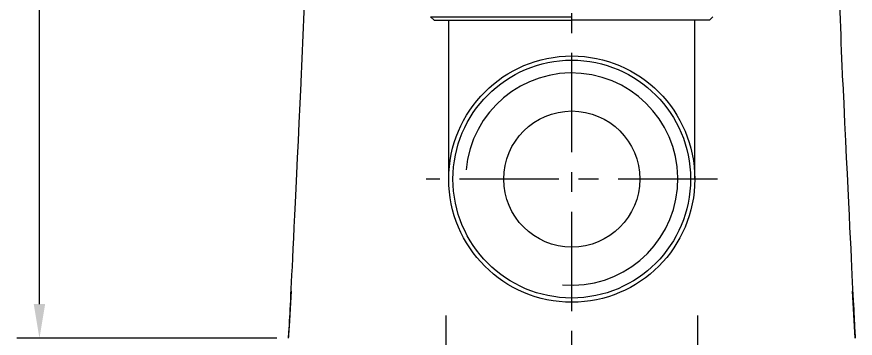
# Model space of a CAD drawing. Extents: x 12427 to 13021, y -5816 to -5396.
# Drawn here: x 12756.2 to 12830.1, y -5650.3 to -5622 of the extents above; entities that cross this region are included whole.
import ezdxf

# ---------------------------------------------------------------- set-up
doc = ezdxf.new("R2010")
doc.units = 0
doc.header["$LTSCALE"] = 7
doc.header["$MEASUREMENT"] = 0
doc.linetypes.add('CENTER', pattern=[2, 1.25, -0.25, 0.25, -0.25])
doc.layers.get('0').update_dxf_attribs({"color": 2, "linetype": 'CONTINUOUS'})
for name, color, linetype in [('CL', 1, 'CENTER'), ('D', 2, 'CONTINUOUS'), ('DIM', 2, 'CONTINUOUS'), ('DWG', 7, 'CONTINUOUS'), ('Make2D 표시선', 7, 'CONTINUOUS')]:
    doc.layers.add(name, color=color, linetype=linetype)

msp = doc.modelspace()

# ---------------------------------------------------------------- linework, layer by layer
at = {"color": 7, "linetype": 'Continuous'}
for points in [[(12782.51, -5576.07), (12782.487, -5579.019), (12782.41, -5588.939), (12782.05, -5606.159), (12781.538, -5620.47), (12781.212, -5627.811), (12781.21, -5627.856)], [(12827.704, -5576.07), (12827.727, -5579.019), (12827.804, -5588.939), (12828.164, -5606.159), (12828.677, -5620.47), (12829.002, -5627.811), (12829.004, -5627.856)]]:
    msp.add_open_spline(points, degree=3, knots=[0, 0, 0, 0, 8.8479, 29.761276, 51.669682, 51.805138, 51.805138, 51.805138, 51.805138], dxfattribs=at)
for points in [[(12781.21, -5627.856), (12780.27, -5647.549), (12780.188, -5648.931), (12780.107, -5650.314)], [(12829.004, -5627.856), (12829.945, -5647.549), (12830.026, -5648.931), (12830.107, -5650.314)], [(12780.347, -5646.166), (12780.27, -5647.549), (12780.188, -5648.931), (12780.107, -5650.314)], [(12830.106, -5650.314), (12830.026, -5648.931), (12829.945, -5647.549), (12829.868, -5646.166)]]:
    msp.add_open_spline(points, degree=3, dxfattribs=at)
at = {"layer": 'CL'}
for p, q in [((12805.107, -5787.927), (12805.107, -5521.466)), ((12817.957, -5636.295), (12792.257, -5636.295)), ((12794.008, -5648.314), (12794.008, -5713.434)), ((12816.208, -5648.314), (12816.208, -5713.434))]:
    msp.add_line(p, q, dxfattribs=at)
at = {"layer": 'D'}
msp.add_arc((12805.107, -5636.295), 9.35, 265, 175, dxfattribs=at)
at = {"layer": 'DIM'}
for p, q in [((12758.157, -5647.314), (12758.157, -5523.466)), ((12779.107, -5650.314), (12756.157, -5650.314))]:
    msp.add_line(p, q, dxfattribs=at)
msp.add_solid([(12757.657, -5647.314), (12758.657, -5647.314), (12758.157, -5650.314)], dxfattribs=at)
at = {"layer": 'DWG'}
for radius in [10.477, 6]:
    msp.add_circle((12805.107, -5636.295), radius, dxfattribs=at)
at = {"layer": 'Make2D 표시선'}
for p, q in [((12792.657, -5621.995), (12805.107, -5621.995)), ((12792.957, -5622.295), (12792.657, -5621.995)), ((12792.957, -5622.295), (12805.107, -5622.295)), ((12794.257, -5636.295), (12794.257, -5622.295)), ((12817.257, -5622.295), (12805.107, -5622.295)), ((12815.957, -5636.295), (12815.957, -5622.295)), ((12817.257, -5622.295), (12817.557, -5621.995))]:
    msp.add_line(p, q, dxfattribs=at)
msp.add_circle((12805.107, -5636.295), 10.85, dxfattribs=at)

doc.saveas('drawing.dxf')
